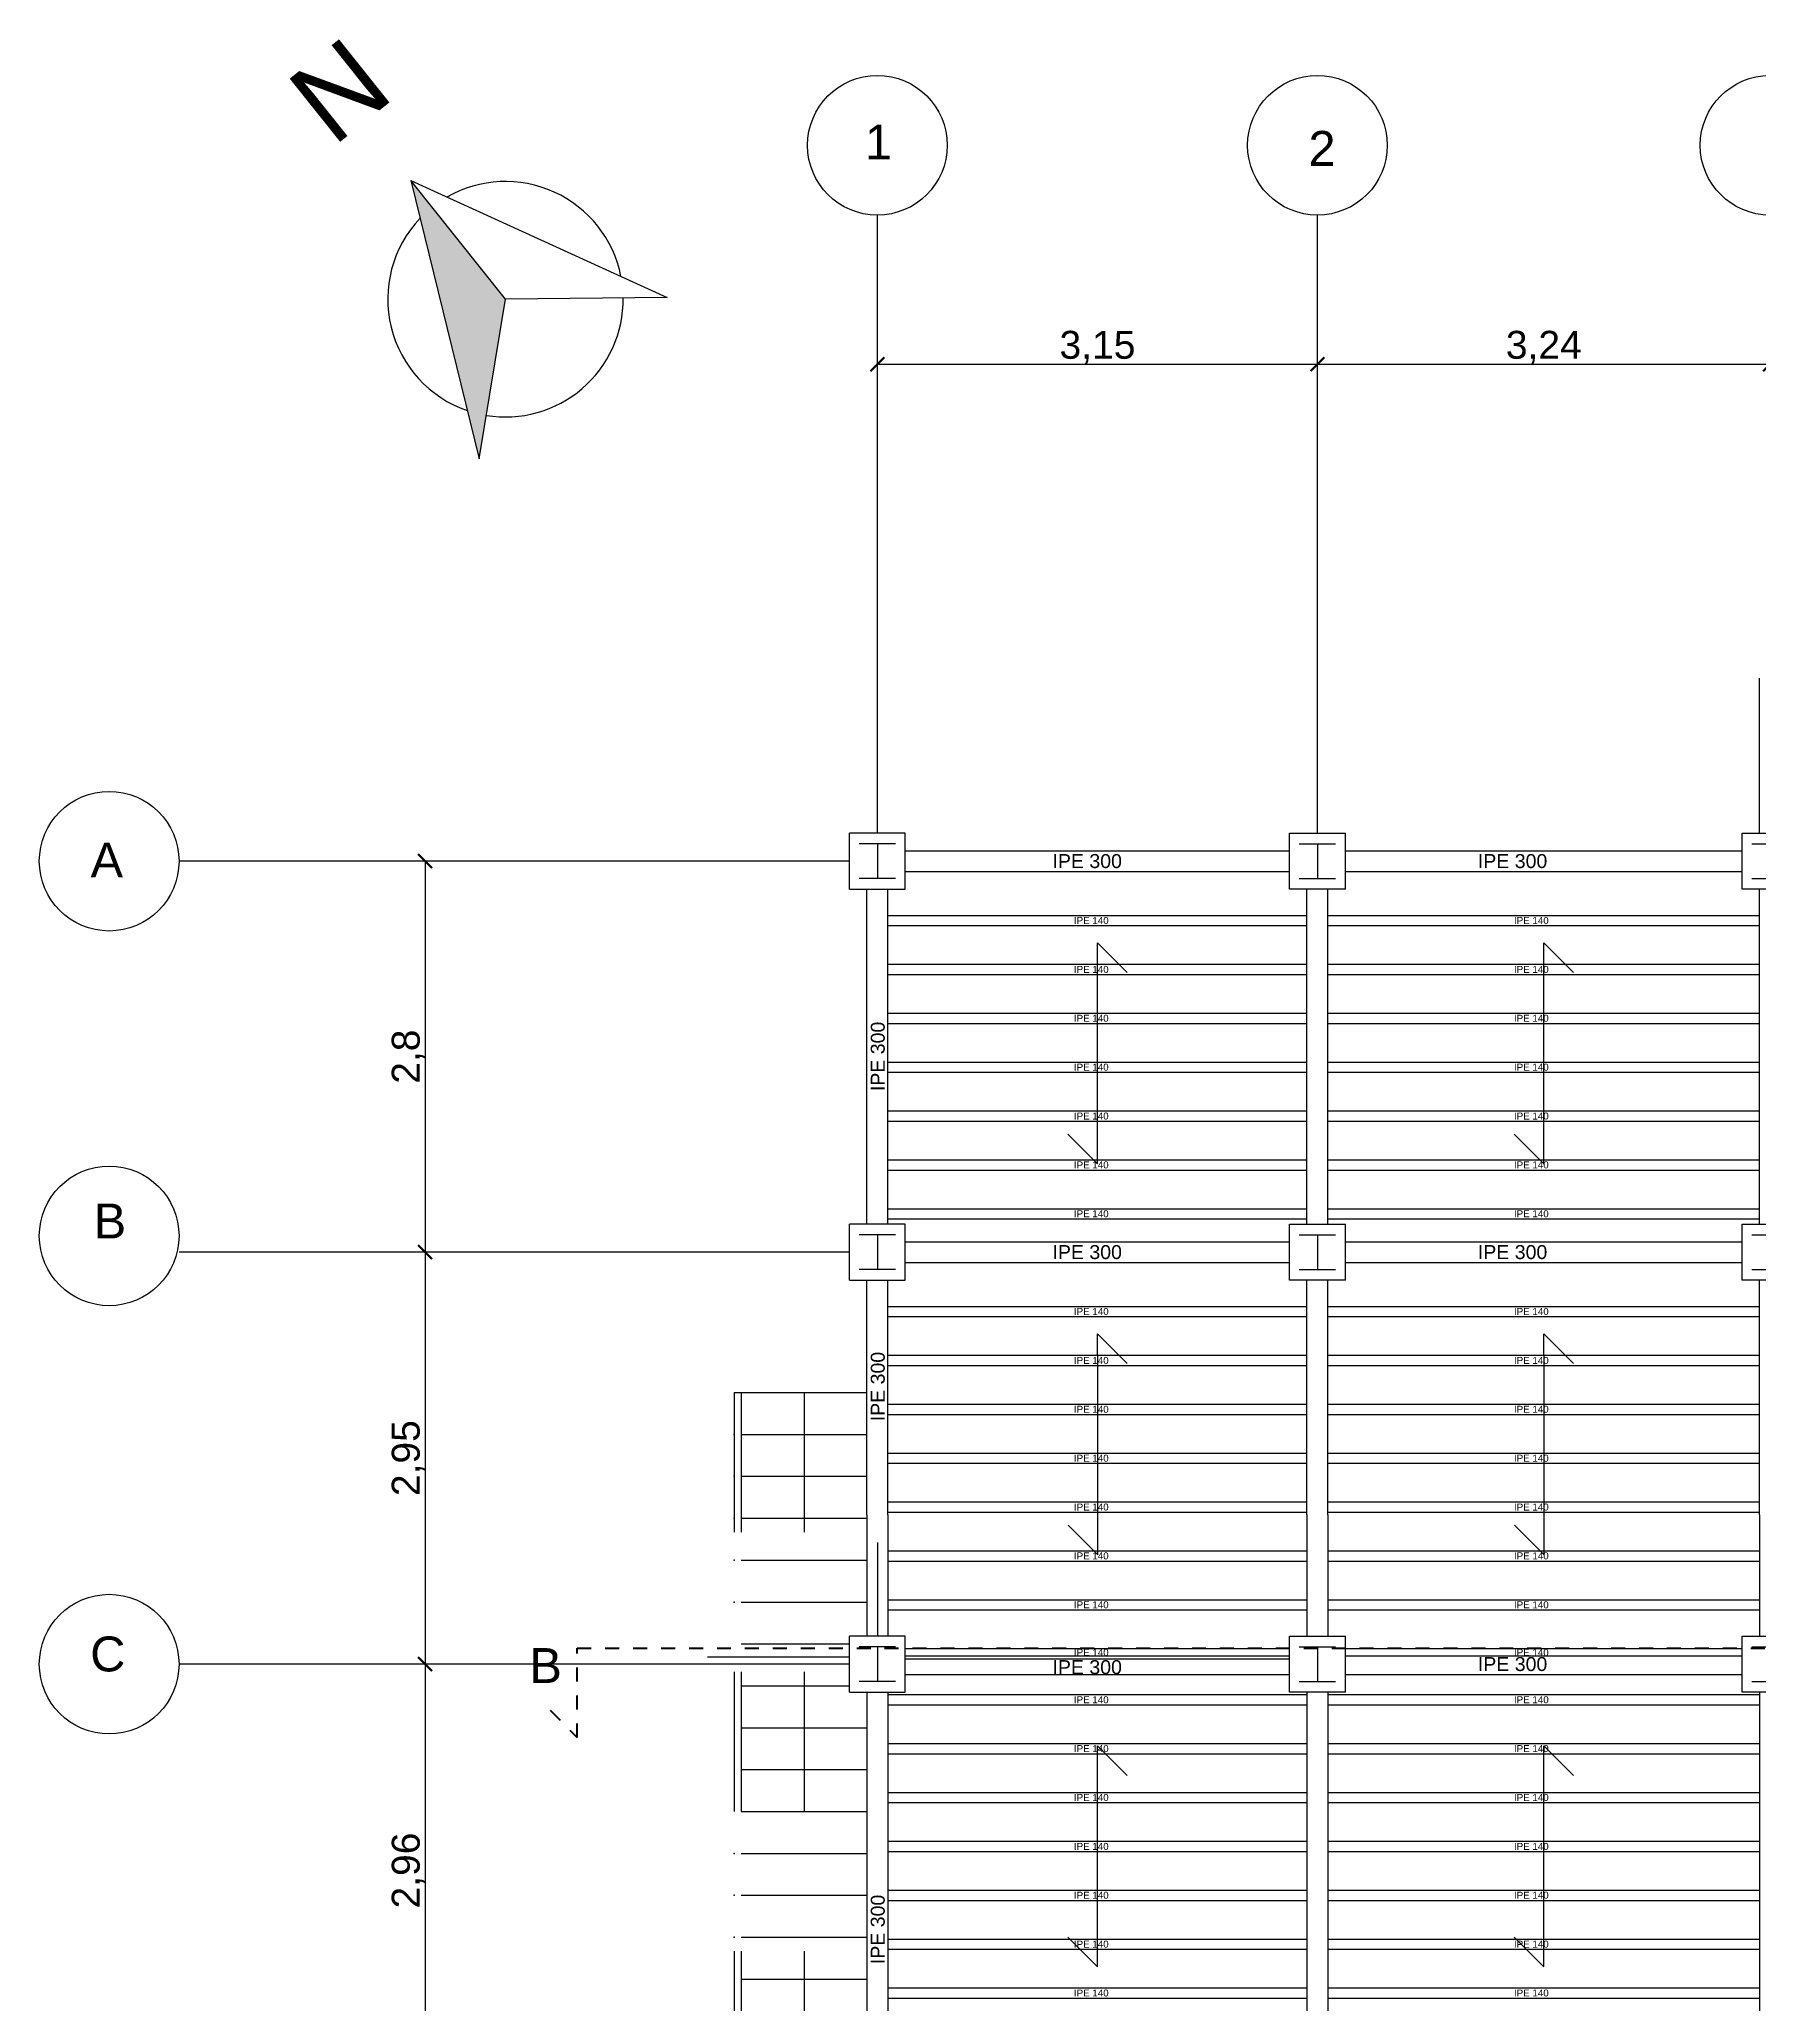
# Model space of a CAD drawing. Header units: millimetres. Extents: x 2459 to 3981, y 1231 to 4850.
# Drawn here: x 3820.98 to 3833.29, y 1283.91 to 1297.98 of the extents above; entities that cross this region are included whole.
import ezdxf
from ezdxf.enums import TextEntityAlignment as Align

# ---------------------------------------------------------------- set-up
doc = ezdxf.new("R2010")
doc.units = ezdxf.units.MM
for name, pattern in [('JIS_02_0.7', [1.35, 0.75, -0.6]), ('JIS_02_1.0', [2, 1, -1]), ('TRATTEGGIATA', [0.75, 0.5, -0.25])]:
    doc.linetypes.add(name, pattern=pattern)
for name, color, linetype in [('linee es.2', 7, 'Continuous'), ('scala', 253, 'Continuous'), ('scale', 3, 'JIS_02_1.0'), ('travetto', 7, 'Continuous')]:
    doc.layers.add(name, color=color, linetype=linetype)
doc.layers.add('SEZIONI', color=7, linetype='TRATTEGGIATA', lineweight=60)
doc.styles.get("Standard").update_dxf_attribs({"font": 'arial.ttf'})
doc.dimstyles.new('Copia di ISO-25', dxfattribs={"dimtxt": 0.2, "dimasz": 0.1, "dimexe": 0, "dimexo": 0, "dimgap": 0, "dimtad": 3, "dimtxsty": 'Standard', "dimblk": 'ARCHTICK', "dimcen": -2.5, "dimclrd": 256, "dimclre": 256, "dimclrt": 256, "dimadec": 0, "dimazin": 0, "dimtfac": 1, "dimtmove": 2, "dimatfit": 3, "dimldrblk": 'ARCHTICK', "dimfxl": 1, "dimfxlon": 1, "dimtfillclr": 256, "dimlwd": -1, "dimlwe": -1, "dimarcsym": 0})

# ---------------------------------------------------------------- blocks, each defined once
blk = doc.blocks.new('_ArchTick')
at = {"color": 0, "linetype": 'ByBlock', "const_width": 0.15}
blk.add_lwpolyline([(-0.5, -0.5), (0.5, 0.5)], dxfattribs=at)
blk = doc.blocks.new('*D665')
at = {"ltscale": 0.01, "transparency": 16777216}
for p, q in [((3826.975, 1294.658), (3826.975, 1295.658)), ((3826.975, 1295.658), (3830.125, 1295.658)), ((3830.125, 1294.658), (3830.125, 1295.658))]:
    blk.add_line(p, q, dxfattribs=at)
at = {"layer": 'Defpoints', "color": 0, "linetype": 'Continuous', "lineweight": -3, "ltscale": 0.01, "transparency": 16777216}
for p in [(3830.125, 1295.658), (3826.975, 1292.224), (3830.125, 1292.224)]:
    blk.add_point(p, dxfattribs=at)
at = {"linetype": 'Continuous', "ltscale": 0.01, "transparency": 16777216, "xscale": 0.1, "yscale": 0.1, "zscale": 0.1, "rotation": 180}
blk.add_blockref('_ArchTick', (3826.975, 1295.658), dxfattribs=at)
at = {"linetype": 'Continuous', "ltscale": 0.01, "transparency": 16777216, "xscale": 0.1, "yscale": 0.1, "zscale": 0.1}
blk.add_blockref('_ArchTick', (3830.125, 1295.658), dxfattribs=at)
at = {"linetype": 'Continuous', "lineweight": -3, "ltscale": 0.01, "transparency": 16777216, "insert": (3828.55, 1295.778), "char_height": 0.2, "attachment_point": 5}
blk.add_mtext('3,15', dxfattribs=at)
blk = doc.blocks.new('*D666')
at = {"ltscale": 0.01, "transparency": 16777216}
for p, q in [((3830.125, 1294.658), (3830.125, 1295.658)), ((3830.125, 1295.658), (3833.365, 1295.658)), ((3833.365, 1294.658), (3833.365, 1295.658))]:
    blk.add_line(p, q, dxfattribs=at)
at = {"layer": 'Defpoints', "color": 0, "linetype": 'Continuous', "lineweight": -3, "ltscale": 0.01, "transparency": 16777216}
for p in [(3833.365, 1295.658), (3830.125, 1292.224), (3833.365, 1292.224)]:
    blk.add_point(p, dxfattribs=at)
at = {"linetype": 'Continuous', "ltscale": 0.01, "transparency": 16777216, "xscale": 0.1, "yscale": 0.1, "zscale": 0.1, "rotation": 180}
blk.add_blockref('_ArchTick', (3830.125, 1295.658), dxfattribs=at)
at = {"linetype": 'Continuous', "ltscale": 0.01, "transparency": 16777216, "xscale": 0.1, "yscale": 0.1, "zscale": 0.1}
blk.add_blockref('_ArchTick', (3833.365, 1295.658), dxfattribs=at)
at = {"linetype": 'Continuous', "lineweight": -3, "ltscale": 0.01, "transparency": 16777216, "insert": (3831.745, 1295.778), "char_height": 0.2, "attachment_point": 5}
blk.add_mtext('3,24', dxfattribs=at)
blk = doc.blocks.new('*D664')
at = {"ltscale": 0.01, "transparency": 16777216}
for p, q in [((3824.737, 1292.099), (3823.737, 1292.099)), ((3823.737, 1292.099), (3823.737, 1289.299)), ((3824.737, 1289.299), (3823.737, 1289.299))]:
    blk.add_line(p, q, dxfattribs=at)
at = {"layer": 'Defpoints', "color": 0, "linetype": 'Continuous', "lineweight": -3, "ltscale": 0.01, "transparency": 16777216}
for p in [(3826.975, 1292.099), (3823.737, 1289.299), (3826.975, 1289.299)]:
    blk.add_point(p, dxfattribs=at)
at = {"linetype": 'Continuous', "ltscale": 0.01, "transparency": 16777216, "xscale": 0.1, "yscale": 0.1, "zscale": 0.1}
for p, rotation in [((3823.737, 1292.099), 90), ((3823.737, 1289.299), 270)]:
    blk.add_blockref('_ArchTick', p, dxfattribs=dict(at, rotation=rotation))
at = {"linetype": 'Continuous', "lineweight": -3, "ltscale": 0.01, "transparency": 16777216, "insert": (3823.617, 1290.699), "char_height": 0.2, "attachment_point": 5, "rotation": 90}
blk.add_mtext('2,8', dxfattribs=at)
blk = doc.blocks.new('*D668')
at = {"ltscale": 0.01, "transparency": 16777216}
for p, q in [((3824.737, 1289.299), (3823.737, 1289.299)), ((3823.737, 1289.299), (3823.737, 1286.349)), ((3824.737, 1286.349), (3823.737, 1286.349))]:
    blk.add_line(p, q, dxfattribs=at)
at = {"layer": 'Defpoints', "color": 0, "linetype": 'Continuous', "lineweight": -3, "ltscale": 0.01, "transparency": 16777216}
for p in [(3826.975, 1289.299), (3823.737, 1286.349), (3826.975, 1286.349)]:
    blk.add_point(p, dxfattribs=at)
at = {"linetype": 'Continuous', "ltscale": 0.01, "transparency": 16777216, "xscale": 0.1, "yscale": 0.1, "zscale": 0.1}
for p, rotation in [((3823.737, 1289.299), 90), ((3823.737, 1286.349), 270)]:
    blk.add_blockref('_ArchTick', p, dxfattribs=dict(at, rotation=rotation))
at = {"linetype": 'Continuous', "lineweight": -3, "ltscale": 0.01, "transparency": 16777216, "insert": (3823.617, 1287.824), "char_height": 0.2, "attachment_point": 5, "rotation": 90}
blk.add_mtext('2,95', dxfattribs=at)
blk = doc.blocks.new('*D669')
at = {"ltscale": 0.01, "transparency": 16777216}
for p, q in [((3824.737, 1286.349), (3823.737, 1286.349)), ((3823.737, 1286.349), (3823.737, 1283.393)), ((3824.737, 1283.393), (3823.737, 1283.393))]:
    blk.add_line(p, q, dxfattribs=at)
at = {"layer": 'Defpoints', "color": 0, "linetype": 'Continuous', "lineweight": -3, "ltscale": 0.01, "transparency": 16777216}
for p in [(3826.975, 1286.349), (3823.737, 1283.393), (3826.975, 1283.393)]:
    blk.add_point(p, dxfattribs=at)
at = {"linetype": 'Continuous', "ltscale": 0.01, "transparency": 16777216, "xscale": 0.1, "yscale": 0.1, "zscale": 0.1}
for p, rotation in [((3823.737, 1286.349), 90), ((3823.737, 1283.393), 270)]:
    blk.add_blockref('_ArchTick', p, dxfattribs=dict(at, rotation=rotation))
at = {"linetype": 'Continuous', "lineweight": -3, "ltscale": 0.01, "transparency": 16777216, "insert": (3823.617, 1284.871), "char_height": 0.2, "attachment_point": 5, "rotation": 90}
blk.add_mtext('2,96', dxfattribs=at)

msp = doc.modelspace()

# ---------------------------------------------------------------- hatches: boundary and pattern name
at = {"linetype": 'Continuous', "ltscale": 0.01}
h = msp.add_hatch(color=256, dxfattribs=at)
h.dxf.hatch_style = 1
h.paths.add_polyline_path([(3824.123262, 1294.980181), (3824.312459, 1296.123091), (3823.63448, 1296.972365)])

# ---------------------------------------------------------------- linework, layer by layer
for p, q in [((3823.63448, 1296.972365), (3825.47086, 1296.135233)), ((3823.63448, 1296.972365), (3824.123262, 1294.980181)), ((3824.312459, 1296.123091), (3823.63448, 1296.972365)), ((3823.63448, 1296.972365), (3825.47086, 1296.135233)), ((3823.63448, 1296.972365), (3824.123262, 1294.980181)), ((3824.312459, 1296.123091), (3823.63448, 1296.972365)), ((3824.123262, 1294.980181), (3824.312459, 1296.123091)), ((3824.123262, 1294.980181), (3824.312459, 1296.123091)), ((3825.47086, 1296.135233), (3824.312459, 1296.123091)), ((3825.47086, 1296.135233), (3824.312459, 1296.123091))]:
    msp.add_line(p, q)
at = {"linetype": 'Continuous', "lineweight": -3, "ltscale": 0.01}
for p, q in [((3826.974611, 1292.298957), (3826.974611, 1296.725356)), ((3830.124611, 1292.298957), (3830.124611, 1296.725356)), ((3826.774611, 1291.898957), (3826.774611, 1292.298957)), ((3827.174611, 1292.298957), (3826.774611, 1292.298957)), ((3827.174611, 1291.898957), (3827.174611, 1292.298957)), ((3829.924611, 1291.898957), (3829.924611, 1292.298957)), ((3829.924611, 1292.298957), (3830.324611, 1292.298957)), ((3830.324611, 1291.898957), (3830.324611, 1292.298957)), ((3833.164611, 1291.898957), (3833.164611, 1292.298957)), ((3833.164611, 1292.298957), (3833.564611, 1292.298957)), ((3827.104611, 1292.223957), (3826.844611, 1292.223957)), ((3826.974611, 1292.223957), (3826.974611, 1291.973957)), ((3827.174611, 1292.173957), (3829.924611, 1292.173957)), ((3829.994611, 1292.223957), (3830.254611, 1292.223957)), ((3830.124611, 1292.223957), (3830.124611, 1291.973957)), ((3830.324611, 1292.173957), (3833.164611, 1292.173957)), ((3833.234611, 1292.223957), (3833.494611, 1292.223957)), ((3826.774611, 1292.098957), (3821.975605, 1292.098957)), ((3827.174611, 1292.023957), (3829.924611, 1292.023957)), ((3830.324611, 1292.023957), (3833.164611, 1292.023957)), ((3826.774611, 1291.898957), (3827.174611, 1291.898957)), ((3827.104611, 1291.973957), (3826.844611, 1291.973957)), ((3826.899611, 1289.498957), (3826.899611, 1291.898957)), ((3827.049611, 1289.498957), (3827.049611, 1291.898957)), ((3830.324611, 1291.898957), (3829.924611, 1291.898957)), ((3829.994611, 1291.973957), (3830.254611, 1291.973957)), ((3830.049611, 1289.498957), (3830.049611, 1291.898957)), ((3830.199611, 1289.498957), (3830.199611, 1291.898957)), ((3833.564611, 1291.898957), (3833.164611, 1291.898957)), ((3833.234611, 1291.973957), (3833.494611, 1291.973957)), ((3833.289611, 1289.498957), (3833.289611, 1291.898957)), ((3827.049611, 1291.710457), (3830.049611, 1291.710457)), ((3827.049611, 1291.637457), (3830.049611, 1291.637457)), ((3830.199611, 1291.710457), (3833.289611, 1291.710457)), ((3830.199611, 1291.637457), (3833.289611, 1291.637457)), ((3827.049611, 1291.360457), (3830.049611, 1291.360457)), ((3830.199611, 1291.360457), (3833.289611, 1291.360457)), ((3827.049611, 1291.287457), (3830.049611, 1291.287457)), ((3830.199611, 1291.287457), (3833.289611, 1291.287457)), ((3827.049611, 1291.010457), (3830.049611, 1291.010457)), ((3830.199611, 1291.010457), (3833.289611, 1291.010457)), ((3827.049611, 1290.937457), (3830.049611, 1290.937457)), ((3830.199611, 1290.937457), (3833.289611, 1290.937457)), ((3827.049611, 1290.660457), (3830.049611, 1290.660457)), ((3827.049611, 1290.587457), (3830.049611, 1290.587457)), ((3830.199611, 1290.660457), (3833.289611, 1290.660457)), ((3830.199611, 1290.587457), (3833.289611, 1290.587457)), ((3827.049611, 1290.310457), (3830.049611, 1290.310457)), ((3830.199611, 1290.310457), (3833.289611, 1290.310457)), ((3827.049611, 1290.237457), (3830.049611, 1290.237457)), ((3830.199611, 1290.237457), (3833.289611, 1290.237457)), ((3827.049611, 1289.960457), (3830.049611, 1289.960457)), ((3827.049611, 1289.887457), (3830.049611, 1289.887457)), ((3830.199611, 1289.960457), (3833.289611, 1289.960457)), ((3830.199611, 1289.887457), (3833.289611, 1289.887457)), ((3827.049611, 1289.610457), (3830.049611, 1289.610457)), ((3830.199611, 1289.610457), (3833.289611, 1289.610457)), ((3826.774611, 1289.098957), (3826.774611, 1289.498957)), ((3827.174611, 1289.498957), (3826.774611, 1289.498957)), ((3827.049611, 1289.537457), (3830.049611, 1289.537457)), ((3827.174611, 1289.098957), (3827.174611, 1289.498957)), ((3829.924611, 1289.098957), (3829.924611, 1289.498957)), ((3829.924611, 1289.498957), (3830.324611, 1289.498957)), ((3830.199611, 1289.537457), (3833.289611, 1289.537457)), ((3830.324611, 1289.098957), (3830.324611, 1289.498957)), ((3833.164611, 1289.098957), (3833.164611, 1289.498957)), ((3833.164611, 1289.498957), (3833.564611, 1289.498957)), ((3827.104611, 1289.423957), (3826.844611, 1289.423957)), ((3826.974611, 1289.423957), (3826.974611, 1289.173957)), ((3827.174611, 1289.373957), (3829.924611, 1289.373957)), ((3829.994611, 1289.423957), (3830.254611, 1289.423957)), ((3830.124611, 1289.423957), (3830.124611, 1289.173957)), ((3830.324611, 1289.373957), (3833.164611, 1289.373957)), ((3833.234611, 1289.423957), (3833.494611, 1289.423957)), ((3826.774611, 1289.298957), (3821.975605, 1289.298957)), ((3827.174611, 1289.223957), (3829.924611, 1289.223957)), ((3830.324611, 1289.223957), (3833.164611, 1289.223957)), ((3826.774611, 1289.098957), (3827.174611, 1289.098957)), ((3827.104611, 1289.173957), (3826.844611, 1289.173957)), ((3826.899611, 1287.418957), (3826.899611, 1289.098957)), ((3827.049611, 1287.418957), (3827.049611, 1289.098957)), ((3830.324611, 1289.098957), (3829.924611, 1289.098957)), ((3829.994611, 1289.173957), (3830.254611, 1289.173957)), ((3830.049611, 1287.418957), (3830.049611, 1289.098957)), ((3830.199611, 1287.418957), (3830.199611, 1289.098957)), ((3833.564611, 1289.098957), (3833.164611, 1289.098957)), ((3833.234611, 1289.173957), (3833.494611, 1289.173957)), ((3833.289611, 1287.418957), (3833.289611, 1289.098957)), ((3827.049611, 1288.910457), (3830.049611, 1288.910457)), ((3830.199611, 1288.910457), (3833.289611, 1288.910457)), ((3827.049611, 1288.837457), (3830.049611, 1288.837457)), ((3830.199611, 1288.837457), (3833.289611, 1288.837457)), ((3827.049611, 1288.560457), (3830.049611, 1288.560457)), ((3827.049611, 1288.487457), (3830.049611, 1288.487457)), ((3830.199611, 1288.560457), (3833.289611, 1288.560457)), ((3830.199611, 1288.487457), (3833.289611, 1288.487457)), ((3827.049611, 1288.210457), (3830.049611, 1288.210457)), ((3830.199611, 1288.210457), (3833.289611, 1288.210457)), ((3827.049611, 1288.137457), (3830.049611, 1288.137457)), ((3830.199611, 1288.137457), (3833.289611, 1288.137457)), ((3827.049611, 1287.860457), (3830.049611, 1287.860457)), ((3827.049611, 1287.787457), (3830.049611, 1287.787457)), ((3830.199611, 1287.860457), (3833.289611, 1287.860457)), ((3830.199611, 1287.787457), (3833.289611, 1287.787457)), ((3827.049611, 1287.510457), (3830.049611, 1287.510457)), ((3830.199611, 1287.510457), (3833.289611, 1287.510457)), ((3826.899611, 1287.418957), (3826.899611, 1286.548957)), ((3827.049611, 1287.437457), (3830.049611, 1287.437457)), ((3827.049611, 1287.418957), (3827.049611, 1286.548957)), ((3830.049611, 1287.418957), (3830.049611, 1286.548957)), ((3830.199611, 1287.437457), (3833.289611, 1287.437457)), ((3830.199611, 1287.418957), (3830.199611, 1286.548957)), ((3833.289611, 1287.418957), (3833.289611, 1286.548957)), ((3826.974611, 1287.218957), (3826.974611, 1286.548957)), ((3827.049611, 1287.160457), (3830.049611, 1287.160457)), ((3827.049611, 1287.087457), (3830.049611, 1287.087457)), ((3830.199611, 1287.160457), (3833.289611, 1287.160457)), ((3830.199611, 1287.087457), (3833.289611, 1287.087457)), ((3827.049611, 1286.810457), (3830.049611, 1286.810457)), ((3830.199611, 1286.810457), (3833.289611, 1286.810457)), ((3827.049611, 1286.737457), (3830.049611, 1286.737457)), ((3830.199611, 1286.737457), (3833.289611, 1286.737457)), ((3826.774611, 1286.148957), (3826.774611, 1286.548957)), ((3827.174611, 1286.548957), (3826.774611, 1286.548957)), ((3827.174611, 1286.148957), (3827.174611, 1286.548957)), ((3829.924611, 1286.148957), (3829.924611, 1286.548957)), ((3829.924611, 1286.548957), (3830.324611, 1286.548957)), ((3830.324611, 1286.148957), (3830.324611, 1286.548957)), ((3833.164611, 1286.148957), (3833.164611, 1286.548957)), ((3833.164611, 1286.548957), (3833.564611, 1286.548957)), ((3826.774611, 1286.398957), (3825.759552, 1286.398957)), ((3827.104611, 1286.473957), (3826.844611, 1286.473957)), ((3826.974611, 1286.473957), (3826.974611, 1286.223957)), ((3827.174611, 1286.460457), (3829.924611, 1286.460457)), ((3827.174611, 1286.407457), (3829.924611, 1286.407457)), ((3827.174611, 1286.387457), (3829.924611, 1286.387457)), ((3829.994611, 1286.473957), (3830.254611, 1286.473957)), ((3830.124611, 1286.473957), (3830.124611, 1286.223957)), ((3830.324611, 1286.460457), (3833.164611, 1286.460457)), ((3830.324611, 1286.407457), (3833.164611, 1286.407457)), ((3830.324611, 1286.407457), (3833.164611, 1286.407457)), ((3833.234611, 1286.473957), (3833.494611, 1286.473957)), ((3826.774611, 1286.348957), (3821.975605, 1286.348957)), ((3827.104611, 1286.223957), (3826.844611, 1286.223957)), ((3827.174611, 1286.273957), (3829.924611, 1286.273957)), ((3829.994611, 1286.223957), (3830.254611, 1286.223957)), ((3830.324611, 1286.273957), (3833.164611, 1286.273957)), ((3833.234611, 1286.223957), (3833.494611, 1286.223957)), ((3826.774611, 1286.148957), (3827.174611, 1286.148957)), ((3826.899611, 1286.148957), (3826.899611, 1285.338957)), ((3827.049611, 1286.148957), (3827.049611, 1285.338957)), ((3827.049611, 1286.130457), (3830.049611, 1286.130457)), ((3830.324611, 1286.148957), (3829.924611, 1286.148957)), ((3830.049611, 1286.148957), (3830.049611, 1285.338957)), ((3830.199611, 1286.148957), (3830.199611, 1285.338957)), ((3830.199611, 1286.130457), (3833.289611, 1286.130457)), ((3833.564611, 1286.148957), (3833.164611, 1286.148957)), ((3833.289611, 1286.148957), (3833.289611, 1285.338957)), ((3827.049611, 1286.057457), (3830.049611, 1286.057457)), ((3830.199611, 1286.057457), (3833.289611, 1286.057457)), ((3827.049611, 1285.780457), (3830.049611, 1285.780457)), ((3827.049611, 1285.707457), (3830.049611, 1285.707457)), ((3830.199611, 1285.780457), (3833.289611, 1285.780457)), ((3830.199611, 1285.707457), (3833.289611, 1285.707457)), ((3827.049611, 1285.430457), (3830.049611, 1285.430457)), ((3830.199611, 1285.430457), (3833.289611, 1285.430457)), ((3826.899611, 1285.338957), (3826.899611, 1283.593233)), ((3827.049611, 1285.357457), (3830.049611, 1285.357457)), ((3827.049611, 1285.338957), (3827.049611, 1283.593233)), ((3830.049611, 1285.338957), (3830.049611, 1283.593233)), ((3830.199611, 1285.357457), (3830.199611, 1283.593233)), ((3830.199611, 1285.357457), (3833.289611, 1285.357457)), ((3833.289611, 1285.338957), (3833.289611, 1283.593233)), ((3827.049611, 1285.080457), (3830.049611, 1285.080457)), ((3827.049611, 1285.007457), (3830.049611, 1285.007457)), ((3830.199611, 1285.080457), (3833.289611, 1285.080457)), ((3830.199611, 1285.007457), (3833.289611, 1285.007457)), ((3827.049611, 1284.730457), (3830.049611, 1284.730457)), ((3830.199611, 1284.730457), (3833.289611, 1284.730457)), ((3827.049611, 1284.657457), (3830.049611, 1284.657457)), ((3830.199611, 1284.657457), (3833.289611, 1284.657457)), ((3827.049611, 1284.380457), (3830.049611, 1284.380457)), ((3827.049611, 1284.307457), (3830.049611, 1284.307457)), ((3830.199611, 1284.380457), (3833.289611, 1284.380457)), ((3830.199611, 1284.307457), (3833.289611, 1284.307457)), ((3827.049611, 1284.030457), (3830.049611, 1284.030457)), ((3830.199611, 1284.030457), (3833.289611, 1284.030457)), ((3827.049611, 1283.957457), (3830.049611, 1283.957457)), ((3830.199611, 1283.957457), (3833.289611, 1283.957457))]:
    msp.add_line(p, q, dxfattribs=at)
at = {"ltscale": 0.01}
for p, q in [((3828.549611, 1291.513663), (3828.761743, 1291.301531)), ((3831.744611, 1291.513663), (3831.956743, 1291.301531)), ((3828.550783, 1289.931026), (3828.338651, 1290.143158)), ((3831.745783, 1289.931026), (3831.533651, 1290.143158)), ((3828.550783, 1288.713663), (3828.762916, 1288.501531)), ((3831.745783, 1288.713663), (3831.957916, 1288.501531)), ((3828.551956, 1287.131026), (3828.339824, 1287.343158)), ((3831.746956, 1287.131026), (3831.534824, 1287.343158)), ((3828.549611, 1285.763663), (3828.761743, 1285.551531)), ((3831.744611, 1285.763663), (3831.956743, 1285.551531)), ((3828.550783, 1284.181026), (3828.338651, 1284.393158)), ((3831.745783, 1284.181026), (3831.533651, 1284.393158))]:
    msp.add_line(p, q, dxfattribs=at)
for points in [[(3828.550783, 1289.931026), (3828.550783, 1291.198913), (3828.549611, 1291.513663)], [(3831.745783, 1289.931026), (3831.745783, 1291.198913), (3831.744611, 1291.513663)], [(3828.551956, 1287.131026), (3828.551956, 1288.398913), (3828.550783, 1288.713663)], [(3831.746956, 1287.131026), (3831.746956, 1288.398913), (3831.745783, 1288.713663)], [(3828.550783, 1284.181026), (3828.550783, 1285.448913), (3828.549611, 1285.763663)], [(3831.745783, 1284.181026), (3831.745783, 1285.448913), (3831.744611, 1285.763663)]]:
    msp.add_lwpolyline(points, dxfattribs=at)
for start, end in [(11.1686467, 119.8186945), (11.1686467, 119.8186945), (136.5446132, 251.0258035), (136.5446132, 251.0258035), (260.6005281, 0.6005281), (260.6005281, 0.6005281)]:
    msp.add_arc((3824.312459, 1296.123091), 0.842862, start, end)
at = {"layer": 'linee es.2'}
msp.add_line((3833.289611, 1292.298957), (3833.288367, 1293.408568), dxfattribs=at)
at = {"layer": 'linee es.2', "linetype": 'JIS_02_1.0'}
for p, q in [((3825.949611, 1288.293957), (3825.949611, 1283.330649)), ((3825.999611, 1288.293957), (3825.999611, 1283.35472)), ((3826.449611, 1288.293957), (3826.449611, 1283.520981)), ((3825.999611, 1287.993957), (3826.899611, 1287.993957)), ((3825.999611, 1287.693957), (3826.899611, 1287.693957)), ((3825.999611, 1287.393957), (3826.899611, 1287.393957)), ((3825.999611, 1287.093957), (3826.899611, 1287.093957)), ((3825.999611, 1286.793957), (3826.899611, 1286.793957)), ((3825.999611, 1286.493957), (3826.774611, 1286.493957)), ((3825.999611, 1286.193957), (3826.774611, 1286.193957)), ((3825.999611, 1285.893957), (3826.899611, 1285.893957)), ((3825.999611, 1285.593957), (3826.899611, 1285.593957)), ((3825.999611, 1285.293957), (3826.899611, 1285.293957)), ((3825.999611, 1284.993957), (3826.899611, 1284.993957)), ((3825.999611, 1284.693957), (3826.899611, 1284.693957)), ((3825.999611, 1284.393957), (3826.899611, 1284.393957)), ((3825.999611, 1284.093957), (3826.899611, 1284.093957))]:
    msp.add_line(p, q, dxfattribs=at)
at = {"layer": 'linee es.2'}
for centre in [(3826.974611, 1297.225356), (3830.124611, 1297.225356), (3833.364611, 1297.225356), (3821.475605, 1292.098957), (3821.475605, 1289.4156), (3821.475605, 1286.348957)]:
    msp.add_circle(centre, 0.5, dxfattribs=at)
at = {"layer": 'scala'}
msp.add_line((3825.949611, 1288.293957), (3826.899611, 1288.293957), dxfattribs=at)
msp.add_line((3825.949611, 1288.293957), (3826.899611, 1288.293957), dxfattribs=at)
for p in [(3825.949611, 1287.993957), (3825.949611, 1287.993957), (3825.949611, 1287.693957), (3825.949611, 1287.693957), (3825.949611, 1287.393957), (3825.949611, 1287.093957), (3825.949611, 1286.793957), (3825.949611, 1284.993957), (3825.949611, 1284.693957), (3825.949611, 1284.393957)]:
    msp.add_point(p, dxfattribs=at)
at = {"layer": 'scale'}
for p in [(3825.949611, 1287.393957), (3825.949611, 1287.093957), (3825.949611, 1286.793957), (3825.949611, 1284.993957), (3825.949611, 1284.693957), (3825.949611, 1284.393957)]:
    msp.add_point(p, dxfattribs=at)
at = {"layer": 'SEZIONI', "linetype": 'JIS_02_0.7', "ltscale": 0.01}
for p, q in [((3824.826692, 1285.824154), (3824.826692, 1286.463957)), ((3824.826692, 1285.824154), (3824.826692, 1286.463957)), ((3824.826692, 1286.463957), (3845.432622, 1286.463957)), ((3824.632601, 1286.018245), (3824.826692, 1285.824154)), ((3824.632601, 1286.018245), (3824.826692, 1285.824154))]:
    msp.add_line(p, q, dxfattribs=at)

# ---------------------------------------------------------------- texts
msp.add_text('N', height=0.578782, rotation=38.6005281).set_placement((3823.124652, 1297.617149), align=Align.MIDDLE_CENTER)
msp.add_text('N', height=0.578782, rotation=38.6005281).set_placement((3823.124652, 1297.617149), align=Align.MIDDLE_CENTER)
at = {"linetype": 'Continuous'}
msp.add_text('B', height=0.25, dxfattribs=at).set_placement((3824.483428, 1286.213957, 1))
msp.add_text('B', height=0.25).set_placement((3824.483428, 1286.213957, 1))
at = {"layer": 'linee es.2', "linetype": 'JIS_02_1.0', "char_height": 0.25, "attachment_point": 1}
for s, width, insert in [('1', 5.91571436, (3826.88515, 1297.373811)), ('2', 5.74547979, (3830.060185, 1297.327886)), ('A', 3.06045348, (3821.342212, 1292.23235)), ('B', 1.00244856, (3821.364738, 1289.64704)), ('C', 1.71906178, (3821.339592, 1286.546807))]:
    msp.add_mtext_dynamic_manual_height_columns(s, width=width, gutter_width=12.5, heights=[0], dxfattribs=dict(at, insert=insert))
at = {"layer": 'linee es.2', "linetype": 'Continuous', "ltscale": 0.01, "char_height": 0.1, "attachment_point": 1}
for insert in [(3828.228031, 1292.149681), (3831.273031, 1292.149681), (3828.228031, 1289.349681), (3831.273031, 1289.349681), (3828.228031, 1286.377452), (3831.273031, 1286.399681)]:
    msp.add_mtext_dynamic_manual_height_columns('IPE 300', width=0.63908391, gutter_width=12.5, heights=[0.267007], dxfattribs=dict(at, insert=insert))
at = {"layer": 'linee es.2', "linetype": 'Continuous', "ltscale": 0.01, "char_height": 0.1, "attachment_point": 1, "rotation": 90}
for insert in [(3826.927192, 1290.452421), (3826.927192, 1288.088337), (3826.927192, 1284.200786)]:
    msp.add_mtext_dynamic_manual_height_columns('IPE 300', width=0.63908391, gutter_width=12.5, heights=[0.267007], dxfattribs=dict(at, insert=insert))
at = {"layer": 'travetto', "ltscale": 0.01, "char_height": 0.05, "attachment_point": 1}
for insert in [(3828.381518, 1291.699093), (3831.531518, 1291.699093), (3828.381518, 1291.349093), (3831.531518, 1291.349093), (3828.381518, 1290.999093), (3831.531518, 1290.999093), (3828.381518, 1290.649093), (3831.531518, 1290.649093), (3828.381518, 1290.299093), (3831.531518, 1290.299093), (3828.381518, 1289.949093), (3831.531518, 1289.949093), (3828.381518, 1289.599093), (3831.531518, 1289.599093), (3828.381518, 1288.899093), (3831.531518, 1288.899093), (3828.381518, 1288.549093), (3831.531518, 1288.549093), (3828.381518, 1288.199093), (3831.531518, 1288.199093), (3828.381518, 1287.849093), (3831.531518, 1287.849093), (3828.381518, 1287.499093), (3831.531518, 1287.499093), (3828.381518, 1287.149093), (3831.531518, 1287.149093), (3828.381518, 1286.799093), (3831.531518, 1286.799093), (3828.381518, 1286.457745), (3831.531518, 1286.457745), (3828.381518, 1286.119093), (3831.531518, 1286.119093), (3828.381518, 1285.769093), (3831.531518, 1285.769093), (3828.381518, 1285.419093), (3831.531518, 1285.419093), (3828.381518, 1285.069093), (3831.531518, 1285.069093), (3828.381518, 1284.719093), (3831.531518, 1284.719093), (3828.381518, 1284.369093), (3831.531518, 1284.369093), (3828.381518, 1284.019093), (3831.531518, 1284.019093)]:
    msp.add_mtext_dynamic_manual_height_columns('IPE 140', width=0.31343682, gutter_width=12.5, heights=[0.037056], dxfattribs=dict(at, insert=insert))

# ---------------------------------------------------------------- dimensions: what is measured, and where the dimension line sits
at = {"linetype": 'Continuous', "lineweight": -3, "ltscale": 0.01}
for base, p1, p2, picture, middle in [((3830.124611, 1295.657668), (3826.974611, 1292.223957), (3830.124611, 1292.223957), '*D665', (3828.549611, 1295.777859)), ((3833.364611, 1295.657668), (3830.124611, 1292.223957), (3833.364611, 1292.223957), '*D666', (3831.744611, 1295.777859))]:
    dim = msp.add_linear_dim(base=base, p1=p1, p2=p2, dimstyle='Copia di ISO-25', dxfattribs=at)
    dim.commit()
    dim.dimension.update_dxf_attribs({"geometry": picture, "text_midpoint": middle})
for base, p1, p2, picture, middle in [((3823.736985, 1289.298957), (3826.974611, 1292.098957), (3826.974611, 1289.298957), '*D664', (3823.616794, 1290.698957)), ((3823.736985, 1286.348957), (3826.974611, 1289.298957), (3826.974611, 1286.348957), '*D668', (3823.616794, 1287.823957)), ((3823.736985, 1283.393233), (3826.974611, 1286.348957), (3826.974611, 1283.393233), '*D669', (3823.616794, 1284.871095))]:
    dim = msp.add_linear_dim(base=base, p1=p1, p2=p2, angle=90, dimstyle='Copia di ISO-25', dxfattribs=at)
    dim.commit()
    dim.dimension.update_dxf_attribs({"geometry": picture, "text_midpoint": middle})

doc.saveas('drawing.dxf')
